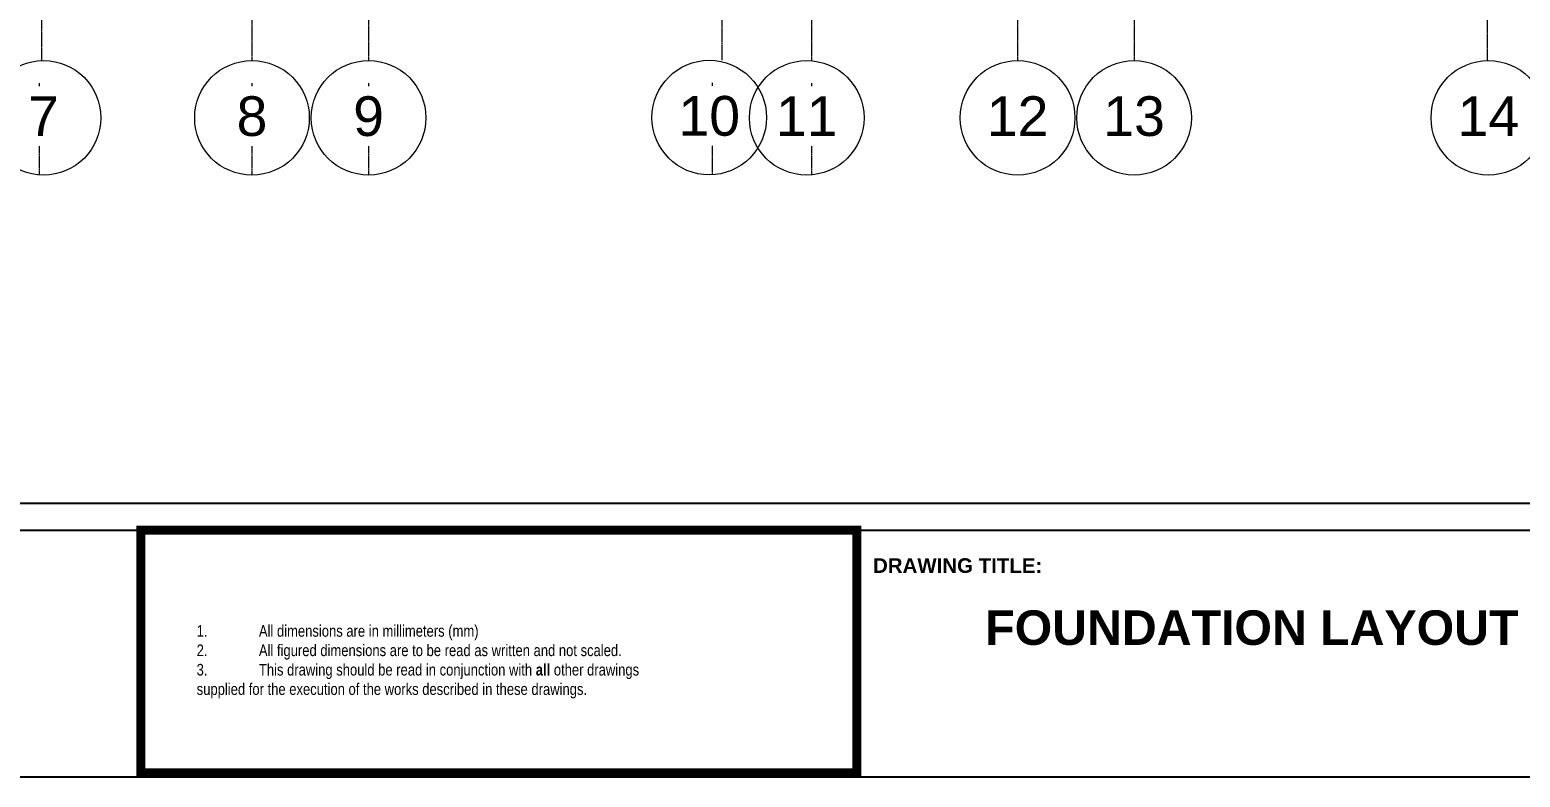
# Model space of a CAD drawing. Header units: inches. Extents: x 23 to 2032867, y 13 to 664695.
# Drawn here: x 414739 to 431642, y 12635 to 21112 of the extents above; entities that cross this region are included whole.
import ezdxf

# ---------------------------------------------------------------- set-up
doc = ezdxf.new("R2010")
doc.units = ezdxf.units.IN
doc.header["$MEASUREMENT"] = 0
doc.linetypes.add('Grid Line', pattern=[22.225, 12.7, -3.175, 3.175, -3.175])
for name, color, linetype in [('Annotation - Text', 7, 'Continuous'), ('dimensions', 1, 'Continuous'), ('F5', 5, 'Continuous')]:
    doc.layers.add(name, color=color, linetype=linetype)
doc.layers.add('S-GRID', color=1, linetype='Continuous', lineweight=9)
doc.layers.add('S-GRID-IDEN', color=1, linetype='Continuous', lineweight=9)
doc.styles.add('Arial_1', font='arial.ttf', dxfattribs={"height": 300})
doc.styles.add('GENERATED_STYLE_3', font='arialbd.ttf')
doc.styles.add('SIMPLEX8', font='simplexd.shx', dxfattribs={"width": 0.8})
doc.styles.get("Standard").update_dxf_attribs({"font": 'arial.ttf'})

# ---------------------------------------------------------------- blocks, each defined once
blk = doc.blocks.new('Grid - M_Grid Head - Circle-45800-Level 1')
at = {"layer": 'S-GRID-IDEN'}
blk.add_circle((0, 0), 6.5, dxfattribs=at)

msp = doc.modelspace()

# ---------------------------------------------------------------- linework, layer by layer
at = {"lineweight": 9}
msp.add_line((406820.879, 15437.382), (415997.472, 15437.382), dxfattribs=at)
for p, q in [((424119.25, 15437.382), (449633.722, 15437.382)), ((420955.856, 12685.109), (424119.25, 12685.109))]:
    msp.add_line(p, q)
msp.add_lwpolyline([(449633.722, 12634.721), (397938.544, 12634.721), (397952.004, 15437.382), (449633.722, 15437.382)], close=True)
at = {"const_width": 100.777}
msp.add_lwpolyline([(415997.472, 15437.382), (424119.25, 15437.382), (424119.25, 12685.109), (415997.472, 12685.109)], close=True, dxfattribs=at)
at = {"layer": 'S-GRID', "linetype": 'Grid Line'}
for p, q in [((414872.162, 39068.02), (414872.162, 20761.795)), ((417259.036, 39091.519), (417259.036, 20763.519)), ((418581.043, 39091.519), (418581.043, 20763.519)), ((422588.754, 39094.614), (422588.754, 20765.697)), ((423604.004, 39091.52), (423604.004, 20761.273)), ((425942.076, 39091.52), (425942.076, 20763.52)), ((427262.754, 39091.52), (427262.754, 20763.52)), ((431266.662, 39093.419), (431266.662, 20755.891)), ((414847.162, 20507.731), (414847.162, 19465.244)), ((417259.036, 20507.731), (417259.036, 19463.519)), ((418581.043, 20507.731), (418581.043, 19463.519)), ((422479.254, 20510.825), (422479.254, 19467.53)), ((423604.004, 20507.731), (423604.004, 19465.766))]:
    msp.add_line(p, q, dxfattribs=at)

# ---------------------------------------------------------------- block references
at = {"layer": 'S-GRID-IDEN', "xscale": 99.99999999999993, "yscale": 99.99999999999993, "zscale": 99.99999999999993, "rotation": 180}
for p in [(414894.474, 20113.519), (417259.036, 20113.519), (418581.043, 20113.519), (422444.754, 20116.614), (425942.076, 20113.52), (427262.754, 20113.52), (431280.549, 20113.52)]:
    msp.add_blockref('Grid - M_Grid Head - Circle-45800-Level 1', p, dxfattribs=at)

# ---------------------------------------------------------------- texts
at = {"layer": 'Annotation - Text', "color": 5, "linetype": 'Continuous', "lineweight": 20, "insert": (428598.358, 14526.966), "char_height": 391.63562, "width": 5898.39597, "attachment_point": 2, "style": 'GENERATED_STYLE_3'}
msp.add_mtext('FOUNDATION LAYOUT', dxfattribs=at)
at = {"layer": 'F5', "color": 1, "lineweight": -2, "insert": (424302.454, 15033.89), "char_height": 166.0167, "width": 2510.01854, "attachment_point": 4}
msp.add_mtext('{\\fArial|b1|i0|c0|p34;DRAWING TITLE:}', dxfattribs=at)
at = {"layer": 'F5', "color": 0, "lineweight": -2, "insert": (416631.252, 14091.163), "char_height": 176.536858, "width": 5375.14343, "attachment_point": 4, "style": 'SIMPLEX8'}
msp.add_mtext('\\pt1.83722;{\\fArial|b1|i0|c0|p34;\\H0.99997x;\\L\\P\\pi-0.97307,l0.97307,t706.14743;\\fArial|b0|i0|c0|p34;\\H0.7476x;\\l1.^IAll dimensions are in millimeters (mm)\\P2.^IAll figured dimensions are to be read as written and not scaled.\\P3.^IThis drawing should be read in conjunction with \\fArial|b1|i0|c0|p34;all\\fArial|b0|i0|c0|p34; other drawings \\P\\pi0,t3.89193;supplied for the execution of the works described in these drawings.}', dxfattribs=at)

# ---------------------------------------------------------------- next in the draw order: texts
at = {"layer": 'S-GRID-IDEN', "char_height": 450, "attachment_point": 2, "line_spacing_factor": 0.941778, "style": 'Arial_1', "bg_fill": 3, "box_fill_scale": 1.25, "bg_fill_color": 256, "bg_fill_true_color": 13158600, "bg_fill_transparency": 0}
for s, insert, width in [('7', (414894.596, 20357.731), 418.70402), ('8', (417259.158, 20357.731), 418.70402), ('9', (418581.165, 20357.731), 418.70402), ('10', (422444.876, 20360.825), 837.40804), ('12', (425942.198, 20357.731), 418.70402), ('13', (427262.876, 20357.731), 418.70402), ('14', (431280.671, 20357.731), 418.70402)]:
    msp.add_mtext(s, dxfattribs=dict(at, insert=insert, width=width))

# ---------------------------------------------------------------- next in the draw order: block references
at = {"layer": 'S-GRID-IDEN', "xscale": 99.99999999999993, "yscale": 99.99999999999993, "zscale": 99.99999999999993, "rotation": 180}
msp.add_blockref('Grid - M_Grid Head - Circle-45800-Level 1', (423550.004, 20113.52), dxfattribs=at)

# ---------------------------------------------------------------- next in the draw order: texts
at = {"layer": 'S-GRID-IDEN', "insert": (423550.126, 20357.731), "char_height": 450, "width": 418.70402, "attachment_point": 2, "line_spacing_factor": 0.941778, "style": 'Arial_1', "bg_fill": 3, "box_fill_scale": 1.25, "bg_fill_color": 256, "bg_fill_true_color": 13158600, "bg_fill_transparency": 0}
msp.add_mtext('11', dxfattribs=at)

# ---------------------------------------------------------------- next in the draw order: linework, layer by layer
at = {"layer": 'dimensions', "color": 7}
msp.add_lwpolyline([(449633.722, 15738.479), (397938.544, 15738.479), (397938.544, 47155.032), (449633.722, 47155.032)], close=True, dxfattribs=at)

doc.saveas('drawing.dxf')
